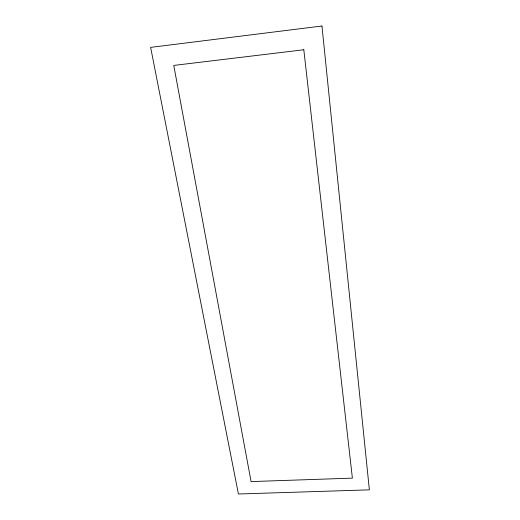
<?xml version="1.0" encoding="UTF-8"?>
<svg xmlns="http://www.w3.org/2000/svg" width="520" height="520" viewBox="0 0 520 520"><rect width="100%" height="100%" fill="white"/><g stroke="black" fill="none" stroke-linecap="round" stroke-linejoin="round"><path stroke-width="0.78" d="M321.964 26L150.631 47.379L238.414 494L369.369 489.847L321.964 26M303.81 49.764L173.758 65.429L251.082 481.585L352.391 478.127L303.81 49.764"/></g></svg>
